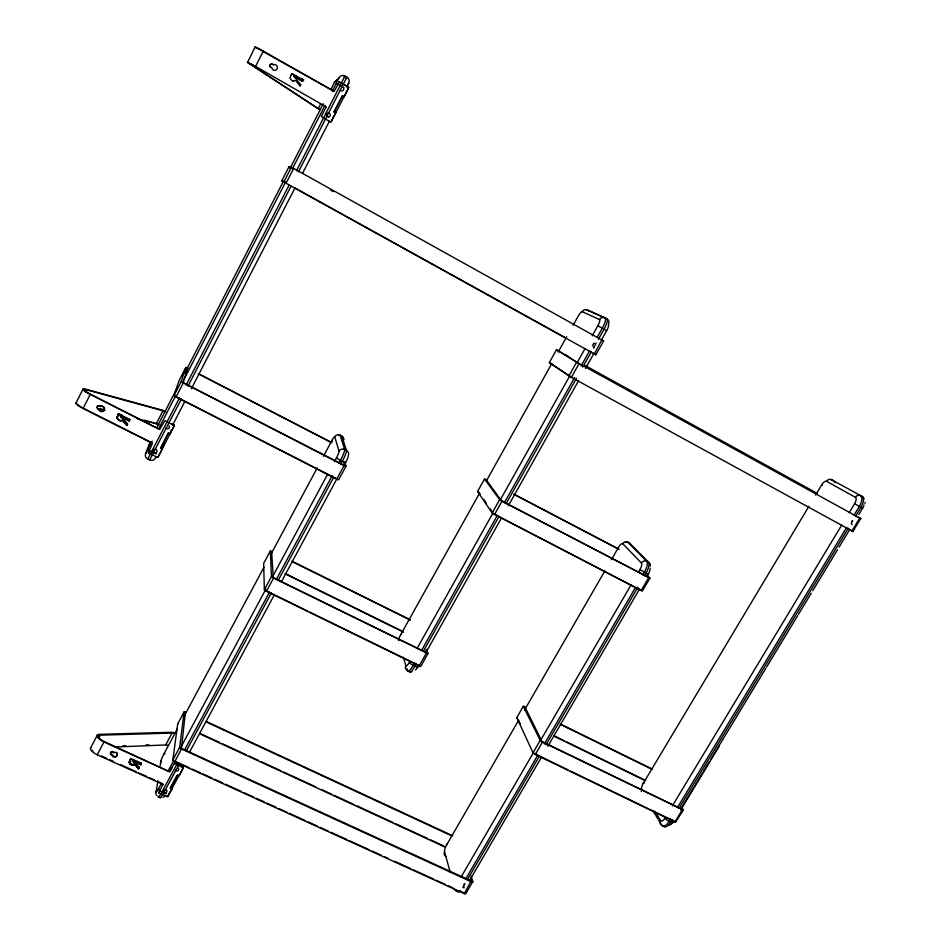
<?xml version="1.0" encoding="UTF-8"?>
<svg xmlns="http://www.w3.org/2000/svg" width="941" height="941" viewBox="0 0 941 941"><rect width="100%" height="100%" fill="white"/><g stroke="black" fill="none" stroke-linecap="round" stroke-linejoin="round"><path stroke-width="1.41" d="M681.778 807.59L683.378 810.001L675.556 822.258L535.3 754.506L533.029 752.765L516.844 717.807M290.522 78.903L290.263 77.044M117.496 416.322L117.131 418.333L118.307 420.121L120.448 421.074L122.659 420.674L126.964 425.414L127.682 424.003L120.507 416.181L127.553 424.273M126.964 425.414L122.789 420.404L119.436 420.451L117.096 417.616M470.759 878.259L471.582 881.117L181.425 748.342L185.377 712.549L186.106 712.102A2.129 0.706 27.2 0 0 184.095 711.961L177.684 723.923L172.85 759.952A2.27 0.823 27.2 0 0 174.779 761.74L464.313 893.644A2.176 0.741 31.9 0 0 465.889 893.491L472.841 881.576L471.159 876.071M158.982 792.381L159.053 793.098L167.898 796.557L171.956 789.029L170.368 788.311L177.684 774.819L179.202 775.607L183.283 768.032L183.119 766.833L180.79 765.774M181.684 748.483L174.779 761.74L174.391 760.869M179.202 775.607L182.672 768.715M178.414 768.197L178.378 768.397A1.776 1.635 -2.5 0 1 177.943 770.679A1.776 1.635 -2.5 0 1 175.461 770.291L175.496 770.091M183.283 768.032L174.92 763.304M171.956 789.029L170.45 787.711L170.368 788.311M175.626 733.31A7.81 2.717 27.1 0 0 171.086 732.286L99.358 734.345A8.387 3.094 26 0 0 97.523 737.121A8.387 3.094 26 0 0 103.969 742.002L169.439 771.702L174.261 763.422M167.216 796.768L172.038 788.429M167.898 796.557L167.98 795.945M170.109 771.479L172.227 767.115M864.885 503.341L865.014 502.365M169.439 771.702L104.11 741.437A6.858 2.529 26 0 1 98.84 737.45A6.858 2.529 26 0 1 100.346 735.18L172.027 733.063A6.387 2.223 27.1 0 1 174.673 733.521M158.829 792.475L162.958 784.429M162.887 784.935L162.734 783.712L157.406 781.301M331.444 88.501L334.467 82.29L339.019 77.821A4.587 4.376 77.8 0 1 344.959 76.045L346.9 77.162A4.587 4.376 78 0 1 348.699 83.384L346.935 87.231M159.053 793.098L159.147 792.498M156.841 795.404A4.035 3.705 -2.1 0 1 156.253 791.322L157.865 780.901M160.17 765.903L160.923 761.069A5.799 0.682 -64.4 0 1 163.793 754.164L177.343 728.875M117.272 417.039L117.754 415.793L117.178 417.122M140.891 764.233L132.387 761.01L140.785 764.81L141.397 763.28L132.128 759.081M270.855 67.258L270.832 67.364A1.753 1.67 70.7 0 1 270.114 64.988A1.753 1.67 70.7 0 1 272.384 64.317L273.396 64.776A2.917 2.776 71 0 1 277.23 66.517A2.917 2.776 71 0 1 275.325 70.269A2.917 2.776 71 0 1 271.855 67.834L270.855 67.258A1.753 1.67 70.7 0 1 270.138 64.882A1.753 1.67 70.7 0 1 272.396 64.211L273.396 64.776M140.785 764.81L141.397 763.28M138.609 768.879L134.657 764.163L138.609 768.879L139.268 767.268L132.505 760.434M134.551 764.221L132.293 764.527L130.14 763.433L129.399 761.692L130.199 759.61L129.282 762.269L130.023 764.01L132.74 765.174L134.657 764.163M133.563 765.127L133.94 764.48M134.081 764.974L134.316 764.351M132.458 765.151L132.293 764.527M131.634 764.951L131.493 764.28M130.717 764.527L130.552 763.774M131.046 764.704L130.999 764.045M129.576 763.422L129.587 762.645M129.846 763.821L129.811 763.045M130.223 764.186L130.14 763.433M129.282 762.433L129.67 760.634M129.387 762.998L129.423 762.034M129.693 760.916L129.905 760.152M339.019 77.821L332.302 91.218M646.985 575.022L649.96 578.127L642.303 591.113L493.731 514.104L492.19 512.986L477.558 491.531L484.533 478.934L486.062 479.569M156.182 456.903L155.324 458.208A4.27 4.117 17.9 0 1 149.619 459.961L181.378 398.996M113.543 752.671L112.614 752.259A1.541 1.423 1.5 0 0 110.556 752.906A1.541 1.423 1.5 0 0 111.261 754.8L112.191 755.223A2.564 2.364 1.3 0 0 115.437 757.058A2.564 2.364 1.3 0 0 117.096 753.917A2.564 2.364 1.3 0 0 113.543 752.671L113.626 752.294M112.614 752.259L113.673 752.106M112.191 755.223L111.403 754.235A1.541 1.423 1.5 0 1 110.697 752.33A1.541 1.423 1.5 0 1 112.755 751.683M477.558 491.531L478.416 491.72M149.466 443.423L145.773 453.433A4.282 4.117 18.1 0 0 147.713 459.008L179.449 398.008M426.614 649.372L428.002 653.595L272.761 577.668L271.455 576.48L270.326 550.979L272.243 551.402M148.36 452.55L152.454 443.34L83.114 408.488A9.034 1.647 26.4 0 1 76.292 402.866M168.274 433.225L169.956 434.083L174.261 425.732L174.261 424.885L171.627 423.509M183.342 767.456L183.119 766.833M174.261 425.732L164.946 420.592L159.605 429.437L90.218 394.373A9.045 1.564 26.6 0 1 83.431 389.939A9.045 1.564 26.6 0 1 85.455 389.115L161.981 410.088A8.351 1.376 27.2 0 1 165.016 411.182M168.545 433.025L161.205 447.398L162.64 448.128L169.792 434.272L171.074 430.108M169.956 434.083L174.344 425.461M162.311 448.881L160.723 447.74L162.311 448.881L158.029 457.173L162.405 448.586M162.64 448.128L163.922 444.093M169.074 425.991L169.109 425.908A1.894 1.823 20.7 0 1 168.615 428.531A1.894 1.823 20.7 0 1 165.992 428.026M187.624 368.307L183.107 382.528L344.582 465.513L343.806 462.784M158.123 456.879L157.312 457.397L157.994 457.032M344.747 462.137L345.994 466.195L338.678 479.757L337.513 479.545L175.238 396.526L174.003 395.514L181.237 381.446L185.824 367.484L187.953 368.237M174.003 395.514L179.049 380.67L185.824 367.484M159.605 429.437L90.395 394.138A7.399 1.27 26.6 0 1 84.831 390.515A7.399 1.27 26.6 0 1 86.49 389.833L162.981 410.77A6.834 1.117 27.2 0 1 165.781 411.805M157.312 457.397L148.749 452.821M291.169 74.962L291.851 73.61L303.249 80.114L302.614 81.338L293.651 76.103L302.614 81.338M290.193 77.774L290.416 78.644M290.522 76.28L291.063 75.162M292.086 80.561L295.897 80.797L300.132 86.196L300.814 84.878L293.651 76.103M120.366 416.44L129.258 420.921L120.507 416.181M129.917 419.615L118.554 414.205L129.917 419.615L129.258 420.921M292.675 80.985L293.298 81.114M117.507 416.263L117.966 415.381M255.058 47.05L247.518 62.494L319.987 109.815M75.927 403.148L83.008 389.092M85.313 392.162L86.49 389.833M83.114 408.488L90.218 394.373M255.787 47.803A9.434 0.588 29.9 0 1 263.292 51.12L255.576 66.411L326.056 106.815M117.919 415.452L118.695 413.946M137.786 418.992L156.277 423.803L162.981 410.77M319.422 109.379L318.258 108.638L320.658 103.957M186.047 370.378L187.177 368.178M156.935 427.249L177.496 387.269M184.812 373.036L283.359 181.39M290.04 168.38L323.281 103.745M145.773 453.433L152.219 441.235M158.935 428.179L175.744 395.514M182.425 382.517L285.782 181.637M292.451 168.674L325.01 105.392M176.061 396.984L183.307 382.905L181.237 381.446M285.735 183.072L281.806 180.731L288.911 166.91L291.416 167.216L293.663 168.451L286.017 183.224M321.387 116.249L326.092 107.192M334.267 91.218L339.348 81.808M186.095 385.092L289.099 185.142M296.45 170.85L344.959 76.045L344.112 76.844M188.024 386.092L291.04 186.224M298.403 171.932L346.9 77.162L346.029 77.938M160.629 448.034L168.357 432.954M330.985 121.942L335.831 112.744L334.043 111.826L342.301 95.817L344.1 96.723L348.829 87.466L339.466 81.879M172.579 425.203L184.683 401.736M191.376 388.751L294.804 188.294M302.814 172.768L329.421 121.213M334.055 112.214L342.689 95.5M331.114 121.765L335.749 112.791M344.1 96.723L348.735 87.548L344.688 84.819M90.712 747.707L97.417 734.98M98.664 738.356L100.346 735.18M162.652 784.3L97.229 754.776L103.969 742.002M117.096 418.145L117.225 417.498M130.799 758.481L129.987 760.352M138.715 768.291L139.268 767.268M115.249 747.001L165.663 744.966L172.027 733.063M428.049 653.407L420.815 666.393L419.886 666.263L265.644 590.901L264.35 589.701L263.656 563.436L270.326 550.979M184.801 714.972L263.986 567.223M271.537 553.132L317.246 467.865M323.433 456.314L331.679 440.917A5.905 0.753 -62.8 0 1 334.749 436.8A3.94 3.882 -11.2 0 1 340.066 435.165L341.806 436.071A3.94 3.882 -11.8 0 1 343.877 439.859M172.85 759.952L179.66 747.272L184.095 711.961L185.377 712.549M264.35 589.701L271.455 576.48M156.253 791.322A6.117 0.753 -64.6 0 0 158.582 788.711L161.311 783.63M168.133 770.938L173.603 760.787M180.425 748.095L265.844 589.207M272.784 576.292L327.609 474.323M334.42 461.655L336.466 457.844A6.211 0.835 -62.8 0 0 339.054 451.257L334.749 436.8M266.432 591.336L273.549 578.103M177.72 762.692L161.981 791.934A10.186 1.27 -64.6 0 1 158.076 796.274M184.565 749.989L269.538 592.101M276.501 579.174L332.161 475.758M338.995 463.066L340.371 460.525A10.351 1.411 -62.8 0 0 344.653 449.527L340.066 435.165A9.833 1.27 -62.8 0 0 339.183 435.46M179.531 763.527L163.793 792.757A10.186 1.282 -64.6 0 1 159.852 797.65M186.377 750.824L271.373 592.995M278.336 580.079L333.326 477.969M340.842 464.007L342.206 461.478A10.351 1.423 -62.8 0 0 346.488 450.48L341.806 436.071A9.833 1.282 -62.8 0 0 340.913 436.365M189.494 752.247L274.278 594.947M281.23 582.067L336.572 479.392M344.241 465.16L345.641 462.572A6.211 0.87 -62.8 0 0 348.194 455.973A4.14 4.07 -13.2 0 0 346.488 450.48L344.653 449.527A4.14 4.07 -12.7 0 0 339.054 451.257M171.109 786.488L177.026 775.525M336.737 479.169L344.065 465.583L345.994 466.195M179.037 775.443L172.262 788.005L170.909 787.394M398.466 640.539A5.705 1.27 -63.9 0 1 400.678 634.752L479.275 493.672M486.274 481.122L551.802 363.508M558.189 352.04L566.705 336.749M573.093 325.28L578.068 316.364A5.999 1.353 -60.7 0 1 582.208 311.694A3.999 3.835 -61.6 0 1 587.513 310.071L606.91 318.846A4.211 4.023 -60.3 0 1 608.357 324.492A6.316 1.541 -60.5 0 1 606.663 330.667L601.722 339.478M492.19 512.986L499.624 499.706L484.509 479.028M417.075 648.502L492.449 513.927M500.247 500L569.587 376.2M577.362 362.32L585.137 348.441M592.207 335.831L597.853 325.739A6.316 1.494 -60.5 0 0 599.582 319.575A4.211 4.023 -60.4 0 1 605.157 317.87A10.527 2.529 -60.5 0 1 602.311 328.15L597.347 336.996M494.519 514.527L501.976 501.235L649.96 578.127M558.225 350.687L556.484 349.723L576.645 362.179L568.964 375.906L571.422 377.317L579.115 363.579L556.496 349.746L549.321 362.638L570.834 376.953M414.616 662.829L413.205 665.358A9.986 2.353 -64.1 0 1 407.453 670.627L409.182 671.474A3.987 3.764 -18.8 0 0 412.193 671.686M421.709 650.196L497.295 515.397M504.411 502.717L574.669 377.435M581.044 366.061L589.548 350.899M592.383 345.841L593.806 343.312M416.369 663.687L414.957 666.204A9.986 2.364 -64.1 0 1 409.182 671.474M423.45 651.054L499.059 516.303M506.164 503.635L576.433 378.4M582.808 367.037L591.313 351.875M593.442 348.088L596.276 343.03M598.405 339.242L604.075 329.138A10.527 2.541 -60.5 0 0 606.91 318.846L587.513 310.071A9.998 2.282 -60.6 0 0 586.502 310.283M426.508 651.525L501.212 518.479M508.305 505.835L578.397 381.023M585.467 368.425L593.947 353.322M419.145 665.946L426.332 653.136M594.359 353.945L601.769 339.96L603.628 340.995L595.876 354.781L594.018 353.757M516.574 718.065L523.314 706.185L524.737 706.55M450.304 872.53L444.587 851.958A5.564 1.682 -66.3 0 1 446.54 845.042L518.562 720.371M524.408 710.255L604.887 570.94M611.379 559.707L618.59 547.215A5.681 1.835 -62 0 1 622.742 543.71A3.799 3.576 -40 0 1 627.823 542.122L629.423 542.957A3.799 3.576 -40.1 0 1 630.494 543.851M533.029 752.765L540.216 740.414L523.314 706.397M461.078 877.024L533.618 752.353M540.252 740.955L631.14 584.737M638.457 572.175L639.915 569.67A5.964 2.023 -62 0 0 641.433 562.989L622.742 543.71M535.3 754.506L542.498 742.143L683.378 810.001M465.666 879.023L537.664 755.435M544.31 744.013L635.469 587.549M642.797 574.975L644.256 572.457A9.939 3.399 -62 0 0 646.773 561.318L627.823 542.122A9.469 3.082 -62 0 0 625.283 542.557M465.113 883.587L462.901 887.387A3.87 1.317 31.8 0 0 464.136 887.833L463.948 887.081M467.324 879.788L539.334 756.246M545.98 744.837L637.88 587.16M644.479 575.845L645.938 573.34A9.939 3.411 -62 0 0 648.443 562.189L629.423 542.957A9.469 3.082 -61.9 0 0 628.365 542.675M469.383 880.823L541.216 757.646M547.85 746.272L639.527 589.078M646.832 576.551L648.302 574.045A5.964 2.058 -62 0 0 650.102 568.082M641.127 590.607L648.631 577.739M641.315 791.534A3.623 3.293 -29.6 0 1 641.774 790.252A5.458 2.211 -65.2 0 1 643.15 783.547L808.895 506.305M815.624 495.048L821.599 485.038A5.717 2.353 -58.8 0 1 826.574 481.286A3.823 3.493 -49.1 0 1 831.609 479.722L862.297 496.554A4.023 3.646 -48.6 0 1 863.956 498.812M672.38 805.837L841.677 525.149M849.264 512.563L854.581 503.753A6.011 2.6 -58.6 0 0 855.416 497.319A4.023 3.646 -48.6 0 1 860.697 495.66L862.297 496.554A9.998 4.352 -58.5 0 1 860.933 507.293L855.734 515.903M670.627 818.87L669.122 821.352A9.551 4.058 -65.7 0 1 661.841 825.292L658.571 819.999M677.355 807.719L846.677 527.336M854.122 515.021L859.321 506.399A9.998 4.34 -58.5 0 0 860.697 495.66M672.227 819.646L670.733 822.128A9.551 4.07 -65.7 0 1 663.429 826.057L661.841 825.292A3.799 3.423 -29.5 0 1 660.558 820.587L654.736 811.189M678.967 808.495L848.288 528.219M851.264 523.302L852.758 520.832M681.119 808.484L702.774 772.655M703.527 771.42L709.573 761.41M711.078 758.905L765.927 668.157M766.692 666.91L797.745 615.532M798.497 614.297L811.236 593.206M812.73 590.736L837.561 549.65M839.078 547.133L849.711 529.548M858.827 514.48L862.615 508.199A5.999 2.623 -58.5 0 0 864.014 504.917M680.614 810.06L719.171 746.272M674.92 821.987L682.166 810.013M858.286 517.197L860.874 518.726L859.733 518.115L851.946 530.983L853.099 531.583L849.37 529.277M303.19 80.197L291.816 73.704M99.464 406.006L99.405 406.089A1.647 1.576 25.7 0 0 97.217 406.759A1.647 1.576 25.7 0 0 97.982 408.9L99.123 409.147A2.741 2.623 25.5 0 0 102.557 411.288A2.741 2.623 25.5 0 0 104.31 407.829A2.741 2.623 25.5 0 0 100.546 406.336L99.558 405.842M99.405 406.089L100.546 406.336M97.982 408.9L98.135 408.653A1.647 1.576 25.7 0 1 99.017 405.677M338.925 82.173L339.56 81.796M174.191 763.904L174.873 763.692M170.192 770.902L169.509 771.114M337.266 479.087L175.861 396.596M345.641 462.572L340.371 460.525L336.466 457.844M340.183 90.007L340.207 89.983A2.011 1.929 77.7 0 0 342.889 90.607A2.011 1.929 77.7 0 0 343.441 87.831L343.371 87.889M347.817 84.114L348.699 83.384M331.679 440.917L332.561 440.953M328.362 117.002L328.421 116.966A2 1.929 76 0 0 330.044 113.979A2 1.929 76 0 0 326.703 113.955A2 1.929 76 0 0 328.421 116.966M334.22 91.312L256.611 47.897L257.046 48.462M463.972 884.152L464.16 884.811M851.852 520.961L852.417 521.302M594.077 343.3L594.418 343.477M334.031 91.418L263.292 51.12M122.93 745.837L125.812 745.719M145.984 744.919L148.866 744.802M641.15 590.372L493.507 513.68M851.617 524.172L852.181 524.513M290.898 168.039L288.911 166.91L293.345 168.286M293.627 168.439L603.628 340.995M593.983 346.77L594.312 346.947M247.389 62.282L255.576 66.411L248.953 63.129L318.258 108.638M336.278 83.49L337.584 83.984M606.663 330.667L597.853 325.739M100.781 408.935L103.569 409.664M144.114 420.204L153.889 422.756M97.935 408.641L105.051 410.488M117.86 413.817L122.13 414.934M458.785 890.539L464.348 893.056M524.972 707.02L541.981 741.461L682.178 809.413M419.227 665.569L309.824 612.132M272.255 551.755L271.62 551.626L273.266 577.551L426.732 652.819L425.791 650.078M158.982 796.686L159.888 797.086M130.681 759.058L141.291 763.857M101.381 756.011L106.709 758.422M109.379 759.622L113.379 761.434M120.048 764.445L136.057 771.667M138.727 772.879L146.737 776.49M149.396 777.689L154.736 780.101M582.208 311.694L599.582 319.575M176.19 761.775L189.517 767.856M192.187 769.068L200.186 772.714M202.856 773.925L212.184 778.172M214.842 779.395L222.841 783.041M225.511 784.253L241.508 791.534M244.178 792.757L253.505 797.003M256.175 798.215L264.174 801.861M266.832 803.085L276.16 807.331M278.83 808.542L286.829 812.189M289.499 813.4L305.496 820.693M308.154 821.905L317.493 826.163M320.152 827.374L328.15 831.021M330.82 832.232L346.817 839.525M349.476 840.736L369.472 849.852M372.142 851.064L381.47 855.31M384.14 856.533L388.139 858.357M394.797 861.391L410.794 868.672M413.464 869.896L433.46 879M436.118 880.211L445.458 884.469M448.116 885.681L452.115 887.504M453.562 888.139A3.823 3.458 -18.9 0 0 455.373 890.127L457.02 890.88A3.823 3.458 -19 0 0 458.432 891.221M181.025 747.895L179.66 747.272A2.27 0.8 27.3 0 0 181.613 749.048L471.276 881.717A2.188 0.729 31.8 0 0 472.841 881.576L471.594 881.011M199.704 733.286L219.688 742.52M222.358 743.743L246.342 754.823M249.012 756.046L258.34 760.363M260.998 761.587L280.994 770.82M283.653 772.043L315.647 786.817M322.304 789.887L331.632 794.204M334.302 795.427L354.286 804.661M356.957 805.884L392.938 822.505M395.608 823.728L427.59 838.502M430.26 839.725L443.587 845.888M199.645 733.792L445.081 847.088M206.114 721.382L452.774 835.831M205.973 721.841L451.645 835.808M567.941 769.856L534.276 753.376M570.575 771.126L653.477 811.213M656.112 812.483L674.944 821.375M550.779 363.391L549.309 362.614L550.826 363.449M554.849 736.18L564.059 740.685M566.694 741.967L645.655 780.489M553.79 736.038L644.679 780.371M267.738 591.56L307.189 610.838M560.271 723.982L652.431 769.162M560.542 724.464L651.454 769.032M285.276 573.54L400.854 630.494M285.311 573.916L403.618 632.199M486.274 479.863L501.471 500.765L648.725 577.527L646.726 575.398M291.945 561.165L410.205 619.719M291.981 561.53L410.347 620.131M147.713 459.008L149.619 459.961M98.135 408.653L99.123 409.147M151.254 442.399L83.278 408.229A7.387 1.341 26.4 0 1 78.585 405.359M168.357 433.542L169.792 434.272M183.307 382.905L344.065 465.583M198.398 373.636L331.62 442.493M198.257 373.789L331.75 442.788M821.54 484.991L822.246 485.38M514.668 494.554L618.696 549.05M513.598 494.178L619.025 549.391M283.841 181.86L281.806 180.731L283.582 181.707M266.421 590.924L265.727 590.372M542.498 742.143L540.216 740.414M565.929 354.933L568.493 356.345M585.173 365.531L817.411 493.484M577.974 362.908L576.645 362.179L579.115 363.579M578.797 363.379L860.686 518.609L852.911 531.453L571.422 377.317M501.976 501.235L499.624 499.706M834.738 482.733A3.823 3.493 -49.1 0 0 833.138 480.569L831.609 479.722A9.528 3.94 -58.8 0 0 830.138 479.557M294.062 187.518L566.07 338.125M338.901 84.666L343.841 87.501M292.874 168.039L291.416 167.216L283.806 182.001L595.829 354.757L593.312 353.345M330.726 190.188L333.29 191.611M826.574 481.286L855.416 497.319M854.581 503.753L862.615 508.199M330.456 121.942L321.422 116.637M334.549 111.461L336.008 112.297L343.747 97.288L342.289 96.453M570.281 376.635L550.567 363.32M283.17 181.484L285.276 182.813M301.379 78.362L303.79 79.985M148.666 453.068L148.466 452.268M639.915 569.67L648.302 574.045M132.387 761.01L139.162 767.844M291.157 79.961L290.651 79.15M478.793 492.178L480.428 494.566M483.698 499.342L486.156 502.929M490.237 508.905L492.696 512.48M652.831 810.695L655.359 814.8M656.006 815.835L657.935 818.964M518.373 719.936L520.208 723.794M403.324 657.206L405.865 665.558A3.987 3.764 -18.7 0 0 407.453 670.627L406.806 668.51M471.076 881.047L464.313 893.644L464.113 892.974M660.558 820.587A5.728 2.423 -65.7 0 0 664.922 818.211A3.917 0.906 32.1 0 0 669.122 821.352L670.733 822.128A3.917 0.906 32.2 0 0 672.909 822.069A5.728 2.447 -65.7 0 1 670.921 824.41M664.793 826.41A3.799 3.423 -29.5 0 1 663.429 826.057M669.957 824.928A5.728 2.447 -65.7 0 1 669.122 824.939M643.15 783.547A3.693 0.812 31.7 0 1 644.197 783.147M832.467 480.357A9.516 3.952 -58.8 0 1 833.138 480.569M457.961 890.692A9.739 3.082 -66.8 0 1 455.373 890.127M460.408 890.762A9.739 3.094 -66.8 0 1 457.02 890.88M641.433 562.989A3.987 3.74 -39.6 0 1 646.773 561.318L648.443 562.189A3.987 3.74 -39.6 0 1 650.302 565.917M446.54 845.042A3.658 1.176 31.2 0 1 447.151 844.359M445.999 856.451A3.646 3.329 -18.8 0 1 444.587 851.958M177.684 723.923A2.129 0.729 27.2 0 1 178.32 723.653M405.865 665.558A5.999 1.4 -64.1 0 0 409.3 662.37A3.999 0.941 29.4 0 0 413.205 665.358L414.957 666.204A3.999 0.941 29.4 0 0 418.027 666.628A5.987 1.435 -64.1 0 1 415.463 669.957M400.678 634.752A3.776 0.835 29.2 0 1 401.384 634.422M588.748 310.989A9.998 2.294 -60.6 0 1 589.184 311.012M97.229 754.776A8.375 3.164 25.9 0 1 91.489 747.236M116.249 752.235A2.564 2.364 1.4 0 1 116.272 756.176A2.564 2.364 1.4 0 1 112.32 754.647M165.663 744.966A6.387 2.282 27.1 0 1 168.31 745.39M92.924 751.236A6.846 2.588 25.9 0 1 92.124 750.2M158.582 788.711A3.999 1.541 27.1 0 0 161.981 791.934L163.793 792.757A3.999 1.541 27.2 0 0 166.428 793.439M163.793 754.164A3.788 1.376 27.1 0 1 164.946 753.612M160.723 763.774A3.835 3.541 -1.6 0 1 160.923 761.069M165.592 795.839A6.105 0.788 -64.7 0 1 165.275 795.38M164.322 796.533A4.023 3.693 -2.2 0 1 162.958 797.262M148.184 449.069A4.293 0.812 26.9 0 0 151.76 451.774L153.677 452.739A4.293 0.812 26.9 0 0 156.477 453.868M334.467 82.29A4.34 4.152 77.3 0 1 336.925 80.232M100.381 406.583A2.741 2.623 25.5 0 1 104.157 408.076A2.741 2.623 25.5 0 1 102.404 411.546A2.741 2.623 25.5 0 1 98.958 409.394M77.75 404.583A7.387 1.341 26.4 0 1 77.409 404.007M156.277 423.803A6.822 1.188 27.1 0 1 159.088 424.814M155.289 423.121A8.34 1.447 27.1 0 1 156.688 423.556M163.899 792.31A1.776 1.635 -2.4 0 0 166.875 791.604A1.776 1.635 -2.4 0 0 164.734 789.593A1.776 1.635 -2.4 0 0 163.899 792.31M153.442 451.845A1.882 1.811 18.3 0 0 156.688 452.127A1.882 1.811 18.3 0 0 155.253 449.257A1.882 1.811 18.3 0 0 153.442 451.845"/></g></svg>
